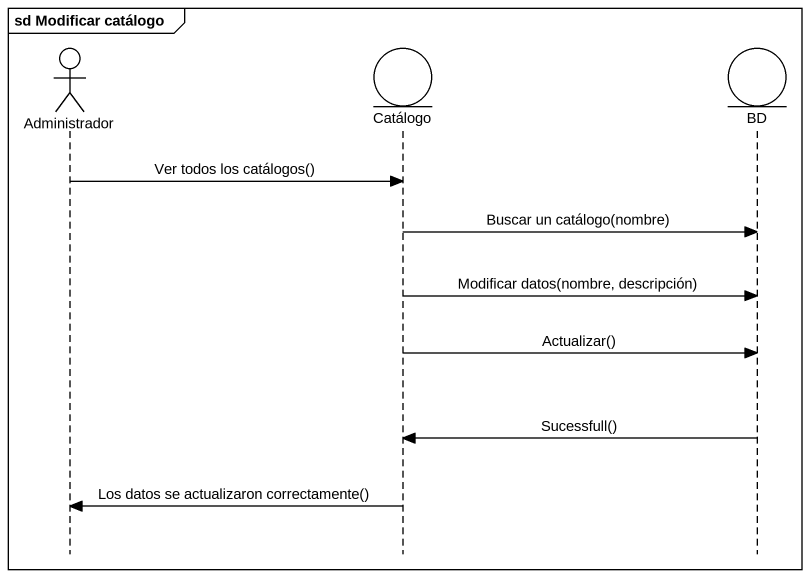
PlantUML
@startuml
mainframe sd Modificar catálogo
hide footbox
actor Administrador
entity Catálogo
entity BD

Administrador -> Catálogo : Ver todos los catálogos()
Catálogo -> BD : Buscar un catálogo(nombre)
Catálogo -> BD : Modificar datos(nombre, descripción)
Catálogo -> BD : Actualizar()
BD -> Catálogo : Sucessfull()
Catálogo -> Administrador : Los datos se actualizaron correctamente()
@enduml
